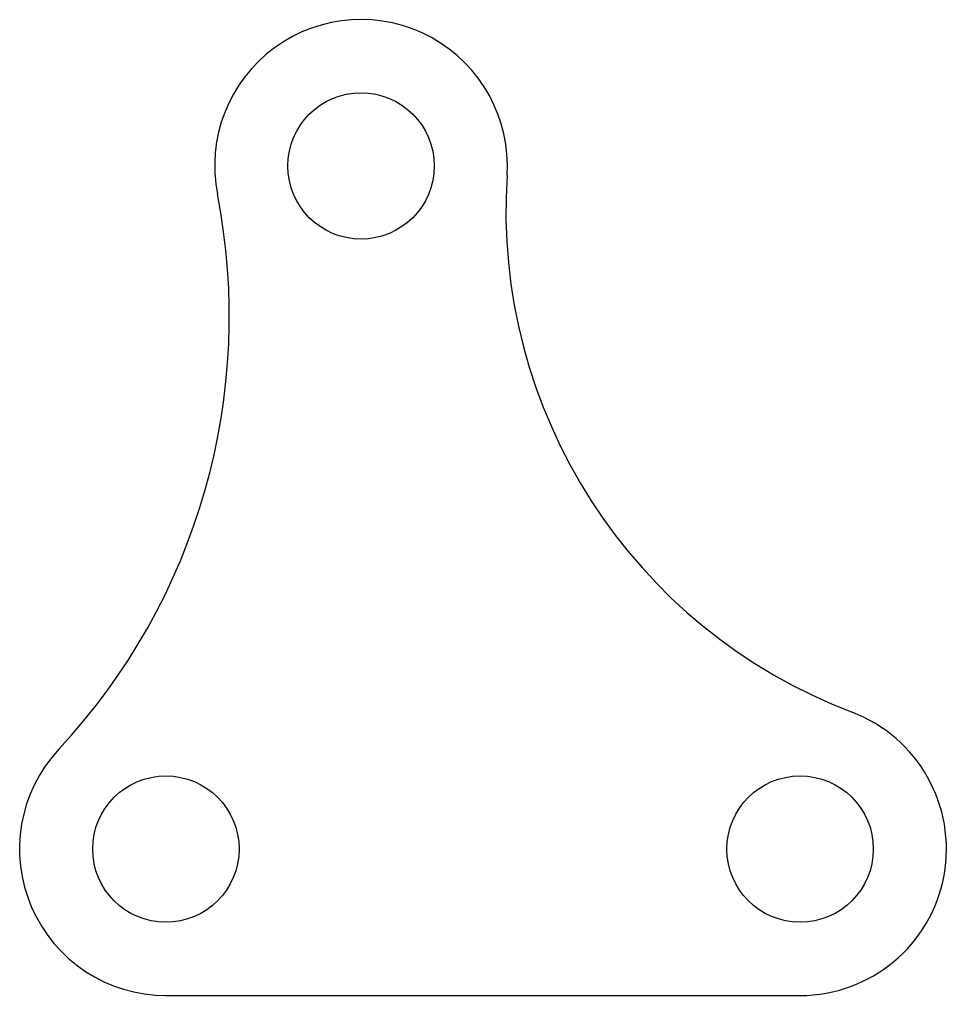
# Model space of a CAD drawing. Extents: x -15 to 80, y 0 to 100.
import ezdxf

# ---------------------------------------------------------------- set-up
doc = ezdxf.new("R2010")
doc.units = 0
doc.layers.add('INTERIOR_LOOPS', color=7, linetype='CONTINUOUS')
doc.layers.add('OUTER_LOOP', color=7, linetype='CONTINUOUS')

msp = doc.modelspace()

# ---------------------------------------------------------------- linework, layer by layer
at = {"layer": 'INTERIOR_LOOPS', "color": 3, "linetype": 'CONTINUOUS'}
for centre in [(20, 85), (0, 15), (65, 15)]:
    msp.add_circle(centre, 7.5, dxfattribs=at)
at = {"layer": 'OUTER_LOOP', "color": 3, "linetype": 'CONTINUOUS'}
msp.add_line((0, 0), (65, 0), dxfattribs=at)
for centre, radius, start, end in [((20, 85), 15, 356.2651, 191.12), ((89.85, 80.44), 55, 176.2651, 249.2054), ((-58.5, 69.57), 65, 316.9892, 11.12), ((65, 15), 15, 270, 69.2054), ((0, 15), 15, 136.9892, 270)]:
    msp.add_arc(centre, radius, start, end, dxfattribs=at)

doc.saveas('drawing.dxf')
